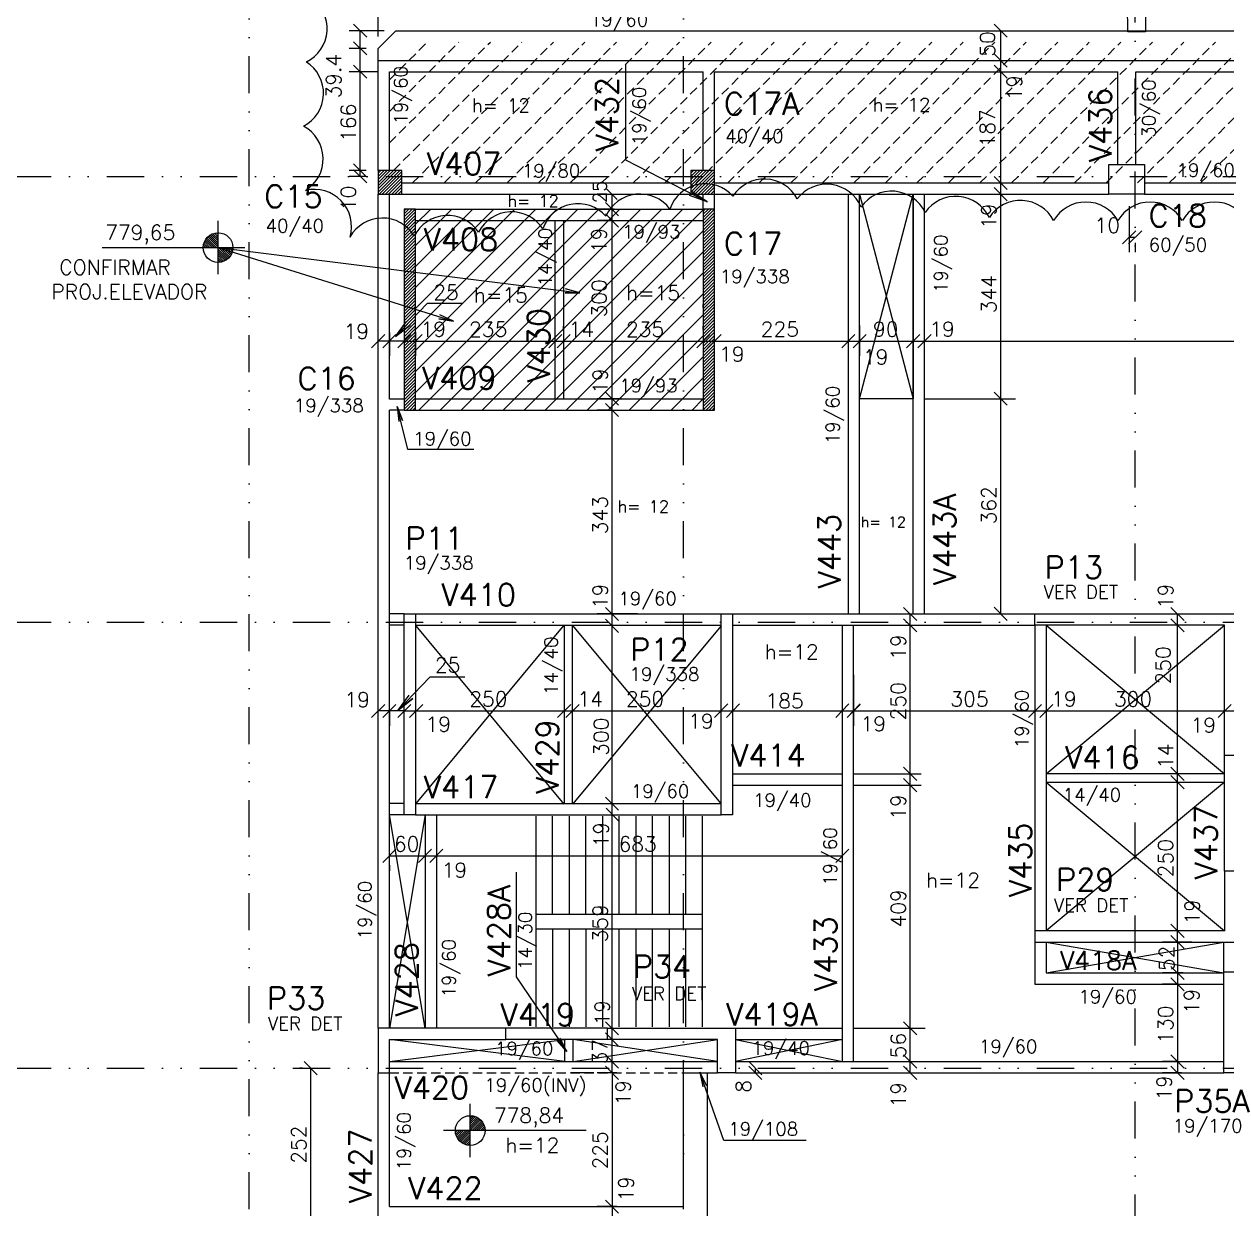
# Model space of a CAD drawing. Extents: x 551983 to 566858, y -277 to 10236.
# Drawn here: x 555352 to 557376, y 4346 to 6339 of the extents above; entities that cross this region are included whole.
import ezdxf

# ---------------------------------------------------------------- set-up
doc = ezdxf.new("R2010")
doc.units = 0
doc.header["$LTSCALE"] = 125
doc.header["$MEASUREMENT"] = 0
doc.linetypes.add('DIVIDE', pattern=[1.25, 0.5, -0.25, 0, -0.25, 0, -0.25])
doc.linetypes.add('HIDDEN2', pattern=[0.1875, 0.125, -0.0625])
doc.layers.get('0').update_dxf_attribs({"linetype": 'CONTINUOUS'})
for name, color, linetype in [('200', 151, 'HIDDEN2'), ('205', 14, 'DIVIDE'), ('210', 11, 'HIDDEN2'), ('216', 7, 'CONTINUOUS'), ('219', 240, 'CONTINUOUS'), ('220', 4, 'CONTINUOUS'), ('230', 3, 'CONTINUOUS'), ('231', 5, 'CONTINUOUS'), ('238', 11, 'CONTINUOUS'), ('250', 5, 'CONTINUOUS')]:
    doc.layers.add(name, color=color, linetype=linetype)
doc.styles.get("Standard").update_dxf_attribs({"font": 'ROMANS.SHX'})

# ---------------------------------------------------------------- blocks, each defined once
blk = doc.blocks.new('_H2')
for p, q in [((-26650.747062, 4686.457713), (-26632.279395, 4704.92538)), ((-26650.747062, 4691.761014), (-26637.582696, 4704.92538)), ((-26650.747062, 4697.064315), (-26642.885997, 4704.92538)), ((-26650.747062, 4702.367616), (-26648.189298, 4704.92538)), ((-26650.747062, 4681.154412), (-26631.747062, 4700.154412)), ((-26650.747062, 4675.851111), (-26631.747062, 4694.851111)), ((-26650.747062, 4670.54781), (-26631.747062, 4689.54781)), ((-26650.747062, 4665.24451), (-26631.747062, 4684.24451)), ((-26650.747062, 4659.941209), (-26631.747062, 4678.941209)), ((-26650.747062, 4654.637908), (-26631.747062, 4673.637908)), ((-26650.747062, 4649.334607), (-26631.747062, 4668.334607)), ((-26650.747062, 4644.031306), (-26631.747062, 4663.031306)), ((-26650.747062, 4638.728005), (-26631.747062, 4657.728005)), ((-26650.747062, 4633.424704), (-26631.747062, 4652.424704)), ((-26650.747062, 4628.121403), (-26631.747062, 4647.121403)), ((-26650.747062, 4622.818103), (-26631.747062, 4641.818103)), ((-26650.747062, 4617.514802), (-26631.747062, 4636.514802)), ((-26650.747062, 4612.211501), (-26631.747062, 4631.211501)), ((-26650.747062, 4606.9082), (-26631.747062, 4625.9082)), ((-26650.747062, 4601.604899), (-26631.747062, 4620.604899)), ((-26650.747062, 4596.301598), (-26631.747062, 4615.301598)), ((-26650.747062, 4590.998297), (-26631.747062, 4609.998297)), ((-26650.747062, 4585.694997), (-26631.747062, 4604.694997)), ((-26650.747062, 4580.391696), (-26631.747062, 4599.391696)), ((-26650.747062, 4575.088395), (-26631.747062, 4594.088395)), ((-26650.747062, 4569.785094), (-26631.747062, 4588.785094)), ((-26650.747062, 4564.481793), (-26631.747062, 4583.481793)), ((-26650.747062, 4559.178492), (-26631.747062, 4578.178492)), ((-26650.747062, 4553.875191), (-26631.747062, 4572.875191)), ((-26650.747062, 4548.571891), (-26631.747062, 4567.571891)), ((-26650.747062, 4543.26859), (-26631.747062, 4562.26859)), ((-26650.747062, 4537.965289), (-26631.747062, 4556.965289)), ((-26650.747062, 4532.661988), (-26631.747062, 4551.661988)), ((-26650.747062, 4527.358687), (-26631.747062, 4546.358687)), ((-26650.747062, 4522.055386), (-26631.747062, 4541.055386)), ((-26650.747062, 4516.752085), (-26631.747062, 4535.752085)), ((-26650.747062, 4511.448785), (-26631.747062, 4530.448785)), ((-26650.747062, 4506.145484), (-26631.747062, 4525.145484)), ((-26650.747062, 4500.842183), (-26631.747062, 4519.842183)), ((-26650.747062, 4495.538882), (-26631.747062, 4514.538882)), ((-26650.747062, 4490.235581), (-26631.747062, 4509.235581)), ((-26650.747062, 4484.93228), (-26631.747062, 4503.93228)), ((-26650.747062, 4479.628979), (-26631.747062, 4498.628979)), ((-26650.747062, 4474.325679), (-26631.747062, 4493.325679)), ((-26650.747062, 4469.022378), (-26631.747062, 4488.022378)), ((-26650.747062, 4463.719077), (-26631.747062, 4482.719077)), ((-26650.747062, 4458.415776), (-26631.747062, 4477.415776)), ((-26650.747062, 4453.112475), (-26631.747062, 4472.112475)), ((-26650.747062, 4447.809174), (-26631.747062, 4466.809174)), ((-26650.747062, 4442.505873), (-26631.747062, 4461.505873)), ((-26650.747062, 4437.202573), (-26631.747062, 4456.202573)), ((-26650.747062, 4431.899272), (-26631.747062, 4450.899272)), ((-26650.747062, 4426.595971), (-26631.747062, 4445.595971)), ((-26650.747062, 4421.29267), (-26631.747062, 4440.29267)), ((-26650.747062, 4415.989369), (-26631.747062, 4434.989369)), ((-26650.747062, 4410.686068), (-26631.747062, 4429.686068)), ((-26650.747062, 4405.382767), (-26631.747062, 4424.382767)), ((-26650.747062, 4400.079467), (-26631.747062, 4419.079467)), ((-26650.747062, 4394.776166), (-26631.747062, 4413.776166)), ((-26650.747062, 4389.472865), (-26631.747062, 4408.472865)), ((-26650.747062, 4384.169564), (-26631.747062, 4403.169564)), ((-26650.747062, 4378.866263), (-26631.747062, 4397.866263)), ((-26650.747062, 4373.562962), (-26631.747062, 4392.562962)), ((-26650.747062, 4368.259661), (-26631.747062, 4387.259661)), ((-26646.778043, 4366.92538), (-26631.747062, 4381.956361)), ((-26641.474742, 4366.92538), (-26631.747062, 4376.65306)), ((-26636.171441, 4366.92538), (-26631.747062, 4371.349759))]:
    blk.add_line(p, q)
blk = doc.blocks.new('_H3')
for p, q in [((-26147.747062, 4690.947432), (-26133.769114, 4704.92538)), ((-26147.747062, 4696.250733), (-26139.072415, 4704.92538)), ((-26147.747062, 4701.554034), (-26144.375716, 4704.92538)), ((-26147.747062, 4685.644131), (-26128.747062, 4704.644131)), ((-26147.747062, 4680.34083), (-26128.747062, 4699.34083)), ((-26147.747062, 4675.03753), (-26128.747062, 4694.03753)), ((-26147.747062, 4669.734229), (-26128.747062, 4688.734229)), ((-26147.747062, 4664.430928), (-26128.747062, 4683.430928)), ((-26147.747062, 4659.127627), (-26128.747062, 4678.127627)), ((-26147.747062, 4653.824326), (-26128.747062, 4672.824326)), ((-26147.747062, 4648.521025), (-26128.747062, 4667.521025)), ((-26147.747062, 4643.217724), (-26128.747062, 4662.217724)), ((-26147.747062, 4637.914424), (-26128.747062, 4656.914424)), ((-26147.747062, 4632.611123), (-26128.747062, 4651.611123)), ((-26147.747062, 4627.307822), (-26128.747062, 4646.307822)), ((-26147.747062, 4622.004521), (-26128.747062, 4641.004521)), ((-26147.747062, 4616.70122), (-26128.747062, 4635.70122)), ((-26147.747062, 4611.397919), (-26128.747062, 4630.397919)), ((-26147.747062, 4606.094618), (-26128.747062, 4625.094618)), ((-26147.747062, 4600.791318), (-26128.747062, 4619.791318)), ((-26147.747062, 4595.488017), (-26128.747062, 4614.488017)), ((-26147.747062, 4590.184716), (-26128.747062, 4609.184716)), ((-26147.747062, 4584.881415), (-26128.747062, 4603.881415)), ((-26147.747062, 4579.578114), (-26128.747062, 4598.578114)), ((-26147.747062, 4574.274813), (-26128.747062, 4593.274813)), ((-26147.747062, 4568.971512), (-26128.747062, 4587.971512)), ((-26147.747062, 4563.668212), (-26128.747062, 4582.668212)), ((-26147.747062, 4558.364911), (-26128.747062, 4577.364911)), ((-26147.747062, 4553.06161), (-26128.747062, 4572.06161)), ((-26147.747062, 4547.758309), (-26128.747062, 4566.758309)), ((-26147.747062, 4542.455008), (-26128.747062, 4561.455008)), ((-26147.747062, 4537.151707), (-26128.747062, 4556.151707)), ((-26147.747062, 4531.848406), (-26128.747062, 4550.848406)), ((-26147.747062, 4526.545106), (-26128.747062, 4545.545106)), ((-26147.747062, 4521.241805), (-26128.747062, 4540.241805)), ((-26147.747062, 4515.938504), (-26128.747062, 4534.938504)), ((-26147.747062, 4510.635203), (-26128.747062, 4529.635203)), ((-26147.747062, 4505.331902), (-26128.747062, 4524.331902)), ((-26147.747062, 4500.028601), (-26128.747062, 4519.028601)), ((-26147.747062, 4494.7253), (-26128.747062, 4513.7253)), ((-26147.747062, 4489.422), (-26128.747062, 4508.422)), ((-26147.747062, 4484.118699), (-26128.747062, 4503.118699)), ((-26147.747062, 4478.815398), (-26128.747062, 4497.815398)), ((-26147.747062, 4473.512097), (-26128.747062, 4492.512097)), ((-26147.747062, 4468.208796), (-26128.747062, 4487.208796)), ((-26147.747062, 4462.905495), (-26128.747062, 4481.905495)), ((-26147.747062, 4457.602194), (-26128.747062, 4476.602194)), ((-26147.747062, 4452.298894), (-26128.747062, 4471.298894)), ((-26147.747062, 4446.995593), (-26128.747062, 4465.995593)), ((-26147.747062, 4441.692292), (-26128.747062, 4460.692292)), ((-26147.747062, 4436.388991), (-26128.747062, 4455.388991)), ((-26147.747062, 4431.08569), (-26128.747062, 4450.08569)), ((-26147.747062, 4425.782389), (-26128.747062, 4444.782389)), ((-26147.747062, 4420.479088), (-26128.747062, 4439.479088)), ((-26147.747062, 4415.175788), (-26128.747062, 4434.175788)), ((-26147.747062, 4409.872487), (-26128.747062, 4428.872487)), ((-26147.747062, 4404.569186), (-26128.747062, 4423.569186)), ((-26147.747062, 4399.265885), (-26128.747062, 4418.265885)), ((-26147.747062, 4393.962584), (-26128.747062, 4412.962584)), ((-26147.747062, 4388.659283), (-26128.747062, 4407.659283)), ((-26147.747062, 4383.355982), (-26128.747062, 4402.355982)), ((-26147.747062, 4378.052682), (-26128.747062, 4397.052682)), ((-26147.747062, 4372.749381), (-26128.747062, 4391.749381)), ((-26147.747062, 4367.44608), (-26128.747062, 4386.44608)), ((-26142.964461, 4366.92538), (-26128.747062, 4381.142779)), ((-26137.66116, 4366.92538), (-26128.747062, 4375.839478)), ((-26132.357859, 4366.92538), (-26128.747062, 4370.536177))]:
    blk.add_line(p, q)
blk = doc.blocks.new('_H4CD6617838-003')
for p, q in [((2005.06606, 3065.726232), (2174.869841, 3235.530013)), ((2005.06606, 3118.759241), (2121.836833, 3235.530013)), ((2005.06606, 3171.792249), (2068.803824, 3235.530013)), ((2011.88285, 3019.510013), (2227.90285, 3235.530013)), ((2043.91593, 2998.510085), (2280.935858, 3235.530013)), ((2096.949153, 2998.510299), (2333.968867, 3235.530013)), ((2149.982376, 2998.510513), (2387.001875, 3235.530013)), ((2203.015599, 2998.510727), (2440.034884, 3235.530013)), ((2256.048821, 2998.510941), (2493.067893, 3235.530013)), ((2309.082044, 2998.511156), (2546.100901, 3235.530013)), ((2362.115267, 2998.51137), (2599.13391, 3235.530013)), ((2415.148489, 2998.511584), (2652.166918, 3235.530013)), ((2468.181712, 2998.511798), (2705.199927, 3235.530013)), ((2521.214935, 2998.512012), (2758.232936, 3235.530013)), ((2574.248158, 2998.512226), (2811.265944, 3235.530013)), ((2627.28138, 2998.51244), (2864.298953, 3235.530013)), ((2680.314603, 2998.512655), (2917.331961, 3235.530013)), ((2733.347826, 2998.512869), (2970.36497, 3235.530013)), ((2786.381048, 2998.513083), (3023.397979, 3235.530013)), ((2839.414271, 2998.513297), (3076.430987, 3235.530013)), ((2892.447494, 2998.513511), (3129.463996, 3235.530013)), ((2945.480717, 2998.513725), (3182.497004, 3235.530013)), ((2998.513939, 2998.513939), (3235.530013, 3235.530013)), ((3051.547162, 2998.514153), (3288.563022, 3235.530013)), ((3104.580385, 2998.514368), (3341.59603, 3235.530013)), ((3157.613607, 2998.514582), (3394.629039, 3235.530013)), ((3210.64683, 2998.514796), (3447.662047, 3235.530013)), ((3263.680053, 2998.51501), (3500.695056, 3235.530013)), ((3316.713276, 2998.515224), (3553.728064, 3235.530013)), ((3369.746498, 2998.515438), (3606.761073, 3235.530013))]:
    blk.add_line(p, q)
blk = doc.blocks.new('_H4CD6617838-010')
for p, q in [((1986.005807, 2983.026369), (2022.489451, 3019.510013)), ((1986.01458, 2988.338443), (2017.186151, 3019.510013)), ((1986.023353, 2993.650516), (2011.88285, 3019.510013)), ((1986.032126, 2998.96259), (2006.579549, 3019.510013)), ((1986.040899, 3004.274664), (2001.276248, 3019.510013)), ((1986.049672, 3009.586738), (1995.972947, 3019.510013)), ((1986.058445, 3014.898812), (1990.669646, 3019.510013)), ((1987.792752, 2979.510013), (2026.06606, 3017.783321)), ((1993.096053, 2979.510013), (2026.06606, 3012.48002)), ((1998.399354, 2979.510013), (2026.06606, 3007.176719)), ((2003.702655, 2979.510013), (2026.06606, 3001.873419)), ((2009.005956, 2979.510013), (2026.06606, 2996.570118)), ((2014.309257, 2979.510013), (2026.06606, 2991.266817)), ((2019.612557, 2979.510013), (2026.06606, 2985.963516)), ((2024.915858, 2979.510013), (2026.06606, 2980.660215))]:
    blk.add_line(p, q)
blk = doc.blocks.new('_HDD2FE1C977-001')
for p, q in [((19, 372.553391), (327.446609, 681)), ((19, 407.90873), (292.09127, 681)), ((19, 443.264069), (256.735931, 681)), ((19, 478.619408), (221.380592, 681)), ((19, 513.974747), (186.025253, 681)), ((19, 549.330086), (150.669914, 681)), ((19, 584.685425), (115.314575, 681)), ((19, 620.040764), (79.959236, 681)), ((19, 655.396103), (44.603897, 681)), ((24.801948, 343), (362.801948, 681)), ((60.157288, 343), (398.157288, 681)), ((95.512627, 343), (433.512627, 681)), ((130.867966, 343), (468.867966, 681)), ((166.223305, 343), (503, 679.776695)), ((201.578644, 343), (503, 644.421356)), ((236.933983, 343), (503, 609.066017)), ((272.289322, 343), (503, 573.710678)), ((307.644661, 343), (503, 538.355339)), ((343, 343), (503, 503)), ((378.355339, 343), (503, 467.644661)), ((413.710678, 343), (503, 432.289322)), ((449.066017, 343), (503, 396.933983)), ((484.421356, 343), (503, 361.578644))]:
    blk.add_line(p, q)

msp = doc.modelspace()

# ---------------------------------------------------------------- linework, layer by layer
at = {"layer": '205'}
for p, q in [((555730.5, 2937.4), (555730.5, 9657.7)), ((556461.5, 2937.4), (556461.5, 9657.7)), ((557221, 2899.9), (557221, 9657.7)), ((552518.7, 6083), (561897.3, 6083)), ((552518.7, 5333), (562550.6, 5333)), ((552518.7, 4583), (562013.8, 4583))]:
    msp.add_line(p, q, dxfattribs=at)
at = {"layer": '210'}
msp.add_line((555966.5, 4575), (556461.5, 4575), dxfattribs=at)
at = {"layer": '216', "linetype": 'Continuous'}
for p, q in [((555928.4, 6317), (555906.3, 6339.1)), ((555977.5, 6328.1), (555977.5, 6328.1)), ((555977.5, 6328.1), (555977.5, 6328.1)), ((555928.4, 6287.3), (555906.3, 6309.4)), ((555928.4, 6287.3), (555906.3, 6309.4)), ((555947.6, 6298.4), (555947.6, 6298.4)), ((555947.6, 6298.4), (555947.6, 6298.4)), ((555947.6, 6298.4), (555947.6, 6298.4)), ((555928.4, 6248), (555906.3, 6270.1)), ((555928.4, 6248), (555906.3, 6270.1)), ((555946.6, 6259), (555946.6, 6259)), ((555966.6, 6259), (555966.6, 6259)), ((555928.4, 6082), (555906.3, 6104.1)), ((555928.4, 6082), (555906.3, 6104.1)), ((555928.4, 6072), (555906.3, 6094.1)), ((555947.6, 6093), (555947.6, 6093)), ((555947.6, 6093), (555947.6, 6093)), ((555947.6, 6083), (555947.6, 6083)), ((556349.9, 6044.2), (556332.2, 6061.8)), ((556355.7, 6053), (556355.7, 6053)), ((556349.9, 6019.2), (556332.2, 6036.8)), ((556354.9, 6028), (556354.9, 6028)), ((556853.6, 5335.9), (556831.5, 5358)), ((556842.6, 5347), (556842.6, 5347)), ((556826.7, 5328), (556826.7, 5328)), ((556853.6, 5316.9), (556831.5, 5339)), ((556853.6, 5316.9), (556831.5, 5339)), ((556842.6, 5328), (556842.6, 5328)), ((556853.6, 5066.9), (556831.5, 5089)), ((556853.6, 5066.9), (556831.5, 5089)), ((556728.5, 5078), (556728.5, 5078)), ((556748.5, 5078), (556748.5, 5078)), ((556853.6, 5047.9), (556831.5, 5070)), ((556853.6, 5047.9), (556831.5, 5070)), ((556728.5, 5059), (556728.5, 5059)), ((556772.6, 5059), (556772.6, 5059)), ((556853.6, 4638.9), (556831.5, 4661)), ((556853.6, 4638.9), (556831.5, 4661)), ((556728.5, 4650), (556728.5, 4650)), ((556728.5, 4650), (556728.5, 4650)), ((556853.6, 4582.9), (556831.5, 4605)), ((556853.6, 4582.9), (556831.5, 4605)), ((556842.6, 4594), (556842.6, 4594)), ((556842.6, 4594), (556842.6, 4594)), ((556853.6, 4563.9), (556831.5, 4586)), ((556842.6, 4575), (556842.6, 4575))]:
    msp.add_line(p, q, dxfattribs=at)
at = {"layer": '216'}
for p, q in [((557006, 6317), (556983.9, 6339.1)), ((557006, 6267), (556983.9, 6289.1)), ((557006, 6248), (556983.9, 6270.1)), ((557006, 6061), (556983.9, 6083.1)), ((557006, 6061), (556983.9, 6083.1)), ((557006, 6042), (556983.9, 6064.1)), ((556352.1, 6016.9), (556330, 6039)), ((556352.1, 6016.9), (556330, 6039)), ((556352.1, 6016.9), (556330, 6039)), ((556352.1, 5997.9), (556330, 6020)), ((556352.1, 5997.9), (556330, 6020)), ((557200, 5969.6), (557222.1, 5991.7)), ((557210, 5969.6), (557232.1, 5991.7)), ((555936.5, 5794.9), (555958.6, 5817)), ((555958.6, 5817), (555936.5, 5794.9)), ((555977.6, 5817), (555955.5, 5794.9)), ((555977.6, 5817), (555955.5, 5794.9)), ((555980.5, 5794.9), (556002.6, 5817)), ((555980.5, 5794.9), (556002.6, 5817)), ((556002.6, 5817), (555980.5, 5794.9)), ((555999.5, 5794.9), (556021.6, 5817)), ((555999.5, 5794.9), (556021.6, 5817)), ((556234.5, 5794.9), (556256.6, 5817)), ((556234.5, 5794.9), (556256.6, 5817)), ((556248.5, 5794.9), (556270.6, 5817)), ((556248.5, 5794.9), (556270.6, 5817)), ((556483.5, 5794.9), (556505.6, 5817)), ((556483.5, 5794.9), (556505.6, 5817)), ((556502.5, 5794.9), (556524.6, 5817)), ((556502.5, 5794.9), (556524.6, 5817)), ((556502.5, 5794.9), (556524.6, 5817)), ((556727.6, 5794.9), (556749.7, 5817)), ((556727.6, 5794.9), (556749.7, 5817)), ((556746.6, 5794.9), (556768.7, 5817)), ((556746.6, 5794.9), (556768.7, 5817)), ((556836.6, 5794.9), (556858.7, 5817)), ((556836.6, 5794.9), (556858.7, 5817)), ((556855.6, 5794.9), (556877.7, 5817)), ((556855.6, 5794.9), (556877.7, 5817)), ((556855.6, 5794.8), (556877.7, 5816.9)), ((556352.1, 5697.9), (556330, 5720)), ((556352.1, 5697.9), (556330, 5720)), ((557006, 5698), (556983.9, 5720.1)), ((557006, 5698), (556983.9, 5720.1)), ((556352.1, 5678.9), (556330, 5701)), ((556352.1, 5678.9), (556330, 5701)), ((556352.1, 5335.9), (556330, 5358)), ((556352.1, 5335.9), (556330, 5358)), ((556352.1, 5335.9), (556330, 5358)), ((556352.1, 5335.9), (556330, 5358)), ((557006, 5336), (556983.9, 5358.1)), ((557303.4, 5335.9), (557281.3, 5358)), ((557303.4, 5335.9), (557281.3, 5358)), ((556352.1, 5315.9), (556330, 5338)), ((556352.1, 5315.9), (556330, 5338)), ((557303.4, 5316.9), (557281.3, 5339)), ((557303.4, 5316.9), (557281.3, 5339)), ((555958.6, 5194.9), (555936.5, 5172.8)), ((555977.6, 5194.9), (555955.5, 5172.8)), ((555977.6, 5194.9), (555955.5, 5172.8)), ((555980.5, 5172.8), (556002.6, 5194.9)), ((555980.5, 5172.8), (556002.6, 5194.9)), ((556002.6, 5194.9), (555980.5, 5172.8)), ((556000.5, 5172.8), (556022.6, 5194.9)), ((556000.5, 5172.8), (556022.6, 5194.9)), ((556249.5, 5172.8), (556271.6, 5194.9)), ((556249.5, 5172.8), (556271.6, 5194.9)), ((556263.5, 5172.8), (556285.6, 5194.9)), ((556263.5, 5172.8), (556285.6, 5194.9)), ((556513.5, 5172.8), (556535.6, 5195.9)), ((556513.5, 5172.8), (556535.6, 5195.9)), ((556533.5, 5172.8), (556555.6, 5195.9)), ((556533.5, 5172.8), (556555.6, 5195.9)), ((556717.5, 5172.8), (556739.6, 5195.9)), ((556717.5, 5172.8), (556739.6, 5195.9)), ((556736.5, 5172.8), (556758.6, 5195.9)), ((556736.5, 5172.8), (556758.6, 5195.9)), ((556736.5, 5172.8), (556758.6, 5194.9)), ((557041.5, 5172.8), (557063.6, 5194.9)), ((557041.5, 5172.8), (557063.6, 5194.9)), ((557041.5, 5172.8), (557063.6, 5194.9)), ((557060.5, 5172.8), (557082.6, 5194.9)), ((557060.5, 5172.8), (557082.6, 5194.9)), ((557360.5, 5172.8), (557382.6, 5194.9)), ((557360.5, 5172.8), (557382.6, 5194.9)), ((557303.4, 5066.9), (557281.3, 5089)), ((557303.4, 5066.9), (557281.3, 5089)), ((557303.4, 5052.9), (557281.3, 5075)), ((557303.4, 5052.9), (557281.3, 5075)), ((556352.1, 5016.9), (556330, 5039)), ((556352.1, 5016.9), (556330, 5039)), ((556353.1, 4997.9), (556331, 5020)), ((556353.1, 4997.9), (556331, 5020)), ((555955.5, 4928.9), (555977.6, 4951)), ((556015.5, 4928.9), (556037.6, 4951)), ((556015.5, 4928.9), (556037.6, 4951)), ((556034.5, 4928.9), (556056.6, 4951)), ((556034.5, 4928.9), (556056.6, 4951)), ((556717.5, 4928.9), (556739.6, 4951)), ((557303.4, 4802.9), (557281.3, 4825)), ((557303.4, 4802.9), (557281.3, 4825)), ((557303.4, 4783.9), (557281.3, 4806)), ((557303.4, 4783.9), (557281.3, 4806)), ((557281.3, 4806), (557303.4, 4783.9)), ((557281.3, 4806), (557303.4, 4783.9)), ((557281.3, 4754), (557303.4, 4731.9)), ((557281.3, 4754), (557303.4, 4731.9)), ((557281.3, 4735), (557303.4, 4712.9)), ((557281.3, 4735), (557303.4, 4712.9)), ((556352.1, 4638.9), (556330, 4661)), ((556352.1, 4638.9), (556330, 4661)), ((556352.1, 4619.9), (556330, 4642)), ((556352.1, 4619.9), (556330, 4642)), ((555845.2, 4571.9), (555823.1, 4594)), ((556352.1, 4582.9), (556330, 4605)), ((556352.1, 4582.9), (556330, 4605)), ((556571.1, 4594), (556593.2, 4571.9)), ((557281.3, 4605), (557303.4, 4582.9)), ((557281.3, 4605), (557303.4, 4582.9)), ((556352.1, 4563.9), (556330, 4586)), ((556352.1, 4563.9), (556330, 4586)), ((556330, 4586), (556352.1, 4563.9)), ((556330, 4586), (556352.1, 4563.9)), ((556571.1, 4586), (556593.2, 4563.9)), ((557281.3, 4586), (557303.4, 4563.9)), ((556330, 4361), (556352.1, 4338.9)), ((556330, 4361), (556352.1, 4338.9))]:
    msp.add_line(p, q, dxfattribs=at)
at = {"layer": '216', "linetype": 'Continuous'}
for points in [[(555678.3, 5963.3), (556287.1, 5887.4), (556262.1, 5887.2), (556287.1, 5887.4), (556262.9, 5893.7)], [(555678.3, 5963.3), (556074.2, 5839.3), (556049.5, 5843.6), (556074.2, 5839.3), (556051.5, 5849.9)], [(556108.8, 5623.5), (555997.3, 5623.5), (555979.8, 5695.8), (555988.8, 5672.5), (555979.8, 5695.8), (555982.4, 5670.9)], [(556667.7, 4461), (556528.9, 4461), (556488.7, 4575.9), (556500, 4553.6), (556488.7, 4575.9), (556493.8, 4551.5)]]:
    msp.add_lwpolyline(points, dxfattribs=at)
at = {"layer": '219', "linetype": 'Continuous'}
for centre, start, end in [((555799.4, 6331.8), 296.0073, 56.0073), ((555793.2, 6222.9), 297.4992, 57.4992), ((555792.5, 6112.4), 301.8459, 61.8459), ((556597.3, 6016.2), 27.6291, 147.6291), ((555840.3, 5998.6), 343.6491, 103.6491), ((556388.1, 5990.9), 36.445, 156.445), ((556497.7, 6008.2), 41.5103, 161.5103), ((556702.4, 6007.3), 22.7344, 142.7344), ((556811.3, 5995.7), 25.0911, 145.0911), ((556283.8, 5974.7), 41.2087, 161.2087), ((556919.5, 5987), 25.6748, 145.6748), ((557028.3, 5980.1), 27.1202, 147.1202), ((557138.1, 5977.4), 30, 150), ((557246.3, 5977.4), 30, 150), ((557354.6, 5977.4), 30, 150), ((555954.8, 5950.5), 30.8502, 150.8502), ((556064.5, 5954.8), 33.5996, 153.5996), ((556172.2, 5960.9), 32.8952, 152.8952)]:
    msp.add_arc(centre, 62.5, start, end, dxfattribs=at)
at = {"layer": '220'}
for points in [[(555947.6, 6053), (555987.6, 6053), (555987.6, 6093), (555947.6, 6093), (555947.6, 6053)], [(556473.6, 6053), (556513.6, 6053), (556513.6, 6093), (556473.6, 6093), (556473.6, 6053)], [(557177, 6103), (557237, 6103), (557237, 6053), (557177, 6053), (557177, 6103)], [(555991.5, 5690), (556010.5, 5690), (556010.5, 6028), (555991.5, 6028), (555991.5, 5690)], [(556494.5, 5690), (556513.5, 5690), (556513.5, 6028), (556494.5, 6028), (556494.5, 5690)], [(555991.5, 5347), (556010.5, 5347), (556010.5, 5009), (555991.5, 5009), (555991.5, 5347)], [(556524.5, 5009), (556524.5, 5347), (556543.5, 5347), (556543.5, 5210), (556543.5, 5210), (556543.5, 5009), (556524.5, 5009)], [(557390.5, 5347), (557390.5, 5109), (557371.5, 5109), (557371.5, 5328), (557052.5, 5328), (557052.5, 5347), (557390.5, 5347)], [(557052.5, 4814), (557052.5, 4795), (557390.5, 4795), (557390.5, 4914), (557371.5, 4914), (557371.5, 4814), (557052.5, 4814)], [(557390.5, 4575), (557370.5, 4575), (557370.5, 4745), (557390.5, 4745), (557390.5, 4575)], [(555966.5, 4631), (556162.5, 4631), (556162.5, 4650), (555947.5, 4650), (555947.5, 4575), (555966.5, 4575), (555966.5, 4631)], [(556518.5, 4631), (556333.5, 4631), (556333.5, 4650), (556548.5, 4650), (556548.5, 4575), (556518.5, 4575), (556518.5, 4631)]]:
    msp.add_lwpolyline(points, dxfattribs=at)
at = {"layer": '230'}
msp.add_lwpolyline([(557208.4, 6371), (557238.4, 6371.2), (557238.7, 6326.2), (557208.7, 6326), (557208.4, 6371)], dxfattribs=at)
at = {"layer": '231'}
for p, q in [((556213, 5006.5), (556213, 4652.5)), ((556241, 4841.5), (556241, 5006.5)), ((556269, 5006.5), (556269, 4841.5)), ((556297, 4841.5), (556297, 5006.5)), ((556325, 5006.5), (556325, 4841.5)), ((556353, 4841.5), (556353, 5006.5)), ((556381, 5006.5), (556381, 4841.5)), ((556409, 4841.5), (556409, 5006.5)), ((556437, 5006.5), (556437, 4841.5)), ((556465, 4841.5), (556465, 5006.5)), ((556493, 4652.5), (556493, 5006.5)), ((556493, 4841.5), (556213, 4841.5)), ((556213, 4817.5), (556493, 4817.5)), ((556241, 4817.5), (556241, 4652.5)), ((556269, 4817.5), (556269, 4652.5)), ((556297, 4817.5), (556297, 4652.5)), ((556325, 4817.5), (556325, 4817.5)), ((556325, 4817.5), (556325, 4652.5)), ((556353, 4652.5), (556353, 4817.5)), ((556381, 4817.5), (556381, 4652.5)), ((556409, 4652.5), (556409, 4817.5)), ((556437, 4817.5), (556437, 4652.5)), ((556465, 4652.5), (556465, 4817.5))]:
    msp.add_line(p, q, dxfattribs=at)
at = {"layer": '238'}
for p, q in [((555947.6, 6298.4), (555977.5, 6328.1)), ((555977.5, 6328.1), (561741.1, 6328.1)), ((555947.6, 6093), (555947.6, 6298.4)), ((555947.6, 6278.1), (561741.1, 6278.1)), ((555966.6, 6093), (555966.6, 6259)), ((555966.6, 6259), (556494.6, 6259)), ((556494.6, 6093), (556494.6, 6259)), ((556513.6, 6259), (557192, 6259)), ((556513.6, 6093), (556513.6, 6259)), ((557192, 6103), (557192, 6259)), ((557222, 6103), (557222, 6259)), ((557222, 6259), (557956.1, 6259)), ((555987.6, 6072), (556473.6, 6072)), ((556513.6, 6072), (557177, 6072)), ((557237, 6072), (557462, 6072)), ((555947.5, 4650), (555947.5, 6053)), ((555966.5, 5708.2), (555966.5, 6053)), ((555987.6, 6053), (556473.6, 6053)), ((556494.5, 6028), (556494.5, 6053)), ((556513.5, 6028), (556513.5, 6053)), ((556513.6, 6053), (557177, 6053)), ((556738.6, 5347), (556738.6, 6053)), ((556757.6, 5347), (556757.6, 6053)), ((556847.6, 5347), (556847.6, 6053)), ((556866.6, 5347), (556866.6, 6053)), ((557237, 6053), (557462, 6053)), ((556010.5, 6028), (556494.5, 6028)), ((555678.3, 5918.3), (555678.3, 6008.3)), ((556010.5, 6009), (556494.5, 6009)), ((556245.5, 5708), (556245.5, 6009)), ((556259.5, 6009), (556259.5, 5708)), ((555654.4, 5970.1), (555661.2, 5963.3)), ((555655.4, 5972.7), (555664.7, 5963.3)), ((555656.4, 5975.2), (555668.3, 5963.3)), ((555657.8, 5977.3), (555671.8, 5963.3)), ((555659.3, 5979.3), (555675.3, 5963.3)), ((555661, 5981.2), (555678.3, 5963.8)), ((555662.9, 5982.8), (555678.3, 5967.4)), ((555664.9, 5984.4), (555678.3, 5970.9)), ((555667.3, 5985.5), (555678.3, 5974.5)), ((555669.7, 5986.6), (555678.3, 5978)), ((555672.4, 5987.4), (555678.3, 5981.5)), ((555675.4, 5988), (555678.3, 5985.1)), ((555678.3, 5988.6), (555678.8, 5988.1)), ((555483.3, 5963.3), (555723.3, 5963.3)), ((555653.4, 5964), (555654.1, 5963.3)), ((555653.8, 5967.2), (555657.7, 5963.3)), ((555678.3, 5960.3), (555694.4, 5944.2)), ((555678.3, 5956.8), (555692.3, 5942.8)), ((555678.3, 5953.2), (555690.1, 5941.4)), ((555678.3, 5949.7), (555687.7, 5940.3)), ((555678.9, 5963.3), (555696.1, 5946)), ((555682.4, 5963.3), (555697.8, 5947.9)), ((555685.9, 5963.3), (555699.3, 5950)), ((555689.5, 5963.3), (555700.5, 5952.2)), ((555693, 5963.3), (555701.7, 5954.6)), ((555696.5, 5963.3), (555702.4, 5957.4)), ((555700.1, 5963.3), (555703.1, 5960.3)), ((555678.3, 5946.2), (555685.1, 5939.4)), ((555678.3, 5942.6), (555682.3, 5938.7)), ((555678.3, 5939.1), (555678.9, 5938.5)), ((555991.5, 5708.5), (555966.5, 5708.5)), ((556010.5, 5709), (556497.5, 5709)), ((555991.5, 5690), (555966.5, 5690)), ((555966.5, 4650), (555966.5, 5690)), ((556010.5, 5690), (556497.5, 5690)), ((555991.5, 5347), (555966.5, 5347)), ((556010.5, 5347), (556524.5, 5347)), ((556524.5, 5347), (557052.5, 5347)), ((555991.5, 5328), (555966.5, 5328)), ((556010.5, 5328), (556524.5, 5328)), ((556260.5, 5328), (556260.5, 5027)), ((556274.5, 5027), (556274.5, 5328)), ((556543.5, 5328), (557052.5, 5328)), ((556728.5, 4624.7), (556728.5, 5328)), ((556747.5, 4594), (556747.5, 5328)), ((557052.5, 5328), (557052.5, 4814)), ((557071.5, 5328), (557071.5, 4814)), ((557371.5, 4914), (557371.5, 5109)), ((556543.5, 5078), (556728.5, 5078)), ((557371.5, 5078), (557071.5, 5078)), ((557071.5, 5064), (557371.5, 5064)), ((556543.5, 5059), (556728.5, 5059)), ((555991.5, 5028), (555966.5, 5028)), ((556010.5, 5028), (556524.5, 5028)), ((556499.5, 5028), (556524.5, 5028)), ((555991.5, 5009), (555966.5, 5009)), ((556010.5, 5009), (556524.5, 5009)), ((556026.5, 5009), (556026.5, 4650)), ((556045.5, 5009), (556045.5, 4650)), ((557052.5, 4795), (557052.5, 4724)), ((557071.5, 4795), (557071.5, 4743)), ((557370.5, 4743), (557370.5, 4795)), ((557071.5, 4743), (557370.5, 4743)), ((557052.5, 4724), (557370.5, 4724)), ((556333.5, 4650), (556162.5, 4650)), ((556548.5, 4650), (556728.5, 4650)), ((556333.5, 4631), (556162.5, 4631)), ((556261.5, 4594), (556261.5, 4631)), ((556275.5, 4594), (556275.5, 4631)), ((556548.5, 4631), (556728.5, 4631)), ((556728.5, 4594), (556728.5, 4631)), ((555966.5, 4594), (556518.5, 4594)), ((556461.5, 4575), (556461.5, 4594)), ((556548.5, 4594), (557370.5, 4594)), ((555947.5, 4331), (555947.5, 4575)), ((555966.5, 4350), (555966.5, 4575)), ((556461.5, 4575), (556518.5, 4575)), ((556461.5, 4350), (556461.5, 4575)), ((556501.5, 4089), (556501.5, 4575)), ((556548.5, 4575), (557370.5, 4575)), ((556102.5, 4432.9), (556102.5, 4522.9)), ((556102.1, 4502.7), (556102.5, 4503.2)), ((556102.5, 4499.7), (556105.5, 4502.6)), ((556102.5, 4496.1), (556108.4, 4502)), ((556102.5, 4492.6), (556111.2, 4501.3)), ((556102.5, 4489.1), (556113.6, 4500.1)), ((556102.5, 4485.5), (556116, 4499)), ((556102.5, 4482), (556117.9, 4497.4)), ((556102.5, 4478.5), (556119.8, 4495.8)), ((556105.5, 4477.9), (556121.5, 4493.9)), ((556297.5, 4477.9), (556057.5, 4477.9)), ((556077.7, 4474.9), (556080.8, 4477.9)), ((556078.4, 4472), (556084.3, 4477.9)), ((556079.1, 4469.2), (556087.8, 4477.9)), ((556080.3, 4466.9), (556091.4, 4477.9)), ((556081.6, 4464.6), (556094.9, 4477.9)), ((556083, 4462.5), (556098.4, 4477.9)), ((556084.7, 4460.7), (556102, 4477.9)), ((556086.4, 4458.8), (556102.5, 4474.9)), ((556109, 4477.9), (556123, 4491.9)), ((556112.6, 4477.9), (556124.5, 4489.8)), ((556116.1, 4477.9), (556125.5, 4487.3)), ((556119.7, 4477.9), (556126.5, 4484.8)), ((556123.2, 4477.9), (556127, 4481.8)), ((556126.7, 4477.9), (556127.4, 4478.6)), ((556088.5, 4457.4), (556102.5, 4471.4)), ((556090.7, 4456), (556102.5, 4467.9)), ((556093.1, 4454.9), (556102.5, 4464.3)), ((556095.8, 4454), (556102.5, 4460.8)), ((556098.6, 4453.3), (556102.5, 4457.3)), ((556101.9, 4453.1), (556102.5, 4453.7)), ((555966.5, 4350), (556461.5, 4350))]:
    msp.add_line(p, q, dxfattribs=at)
msp.add_lwpolyline([(556757.6, 6053), (556847.6, 6053), (556847.6, 5709), (556757.6, 5709), (556757.6, 6053)], dxfattribs=at)
for centre in [(555678.3, 5963.3), (556102.5, 4477.9)]:
    msp.add_circle(centre, 25, dxfattribs=at)
at = {"layer": '250', "linetype": 'Continuous'}
for p, q in [((555947.6, 6318.4), (555947.6, 6433.6)), ((555957.5, 6328.1), (555898.6, 6328.1)), ((555917.4, 6298.4), (555917.4, 6328.1)), ((555927.6, 6298.4), (555898.6, 6298.4)), ((555927.6, 6298.4), (555898.6, 6298.4)), ((555917.4, 6259), (555917.4, 6298.4)), ((555946.6, 6259), (555898.6, 6259)), ((555926.6, 6259), (555898.6, 6259)), ((555917.4, 6093), (555917.4, 6259)), ((555927.6, 6093), (555898.6, 6093)), ((555927.6, 6093), (555898.6, 6093)), ((555917.4, 6083), (555917.4, 6093)), ((555927.6, 6083), (555898.6, 6083)), ((556330.7, 6053), (556316.1, 6053)), ((556341.1, 6028), (556341.1, 6053)), ((556329.9, 6028), (556316.1, 6028)), ((556842.6, 5328), (556842.6, 5347)), ((556842.6, 5078), (556842.6, 5328)), ((556846.7, 5328), (556861.3, 5328)), ((556748.5, 5078), (556861.3, 5078)), ((556768.5, 5078), (556861.3, 5078)), ((556842.6, 5059), (556842.6, 5078)), ((556748.5, 5059), (556861.3, 5059)), ((556792.6, 5059), (556861.3, 5059)), ((556842.6, 4650), (556842.6, 5059)), ((556748.5, 4650), (556861.3, 4650)), ((556748.5, 4650), (556861.3, 4650)), ((556842.6, 4594), (556842.6, 4650)), ((556842.6, 4575), (556842.6, 4594))]:
    msp.add_line(p, q, dxfattribs=at)
at = {"layer": '250'}
for p, q in [((556995, 6259), (556995, 6328)), ((556995, 6072), (556995, 6259)), ((556861.4, 6072), (556861.3, 6072)), ((556995, 6053), (556995, 6072)), ((557014.7, 6072), (557013.7, 6072)), ((556757.6, 6053), (556847.6, 5709)), ((556757.6, 5709), (556847.6, 6053)), ((556995, 5709), (556995, 6053)), ((557211, 6033), (557211, 5955.7)), ((556344.7, 6028), (556316.1, 6028)), ((556341.1, 6009), (556341.1, 6028)), ((556343.6, 6028), (556366.1, 6028)), ((556340.6, 6009), (556316.1, 6009)), ((556341.1, 5709), (556341.1, 6009)), ((557211, 5980.7), (557221, 5980.7)), ((557221, 5971), (557221, 5955.7)), ((556494.5, 5862.3), (556494.5, 5867.6)), ((556259.5, 5823.8), (556259.5, 5830.9)), ((556494.5, 5825.5), (556494.5, 5830.9)), ((556513.5, 5817.3), (556513.5, 5830.9)), ((556513.5, 5771.3), (556513.5, 5830.9)), ((556738.6, 5806.4), (556738.6, 5831)), ((556757.6, 5832.1), (556757.6, 5781)), ((556866.6, 5824.8), (556866.6, 5831)), ((555966.5, 5820.7), (555966.5, 5780.9)), ((555991.5, 5820.7), (555991.5, 5780.9)), ((556010.5, 5821.5), (556010.5, 5780.9)), ((555966.5, 5805.9), (555947.5, 5805.9)), ((555991.5, 5805.9), (555966.5, 5805.9)), ((555991.5, 5805.9), (556010.5, 5805.9)), ((556010.5, 5805.9), (556245.5, 5805.9)), ((556245.5, 5805.9), (556259.5, 5805.9)), ((556245.5, 5789.6), (556245.5, 5780.9)), ((556259.5, 5805.9), (556494.5, 5805.9)), ((556494.5, 5805.9), (556513.5, 5805.9)), ((556513.6, 5806), (556738.6, 5806)), ((556738.6, 5806), (556757.6, 5806)), ((556757.6, 5806), (556847.6, 5806)), ((556847.6, 5806), (556866.6, 5806)), ((556847.6, 5790.6), (556847.6, 5781)), ((556866.6, 5805.9), (561711, 5805.9)), ((556866.6, 5786), (556866.6, 5787.1)), ((556356.9, 5709), (556316.1, 5709)), ((556341.1, 5690), (556341.1, 5709)), ((556867.6, 5709), (557020, 5709)), ((556995, 5347), (556995, 5709)), ((556334.9, 5690), (556316.1, 5690)), ((556341.1, 5347), (556341.1, 5690)), ((556363.1, 5347), (556316.1, 5347)), ((556383.9, 5347), (556316.1, 5347)), ((556341.1, 5327), (556341.1, 5347)), ((557292.3, 5328), (557292.3, 5347)), ((556011.5, 5028), (556260.5, 5328)), ((556260.5, 5027), (556011.5, 5327)), ((556524.5, 5028), (556274.5, 5328)), ((556524.5, 5327), (556274.5, 5027)), ((556341.1, 5028), (556341.1, 5327)), ((557071.5, 5078), (557371.5, 5328)), ((557071.5, 5328), (557371.5, 5078)), ((557292.3, 5078), (557292.3, 5328)), ((556747.5, 5244.4), (556747.5, 5158.9)), ((557052.5, 5236.3), (557052.5, 5158.9)), ((555991.5, 5169.9), (555991.5, 5208.9)), ((555966.5, 5183.9), (555947.5, 5183.9)), ((555966.5, 5184), (555966.5, 5158.9)), ((555991.5, 5183.9), (555966.5, 5183.9)), ((555991.5, 5183.9), (556011.5, 5183.9)), ((556011.5, 5183.9), (556260.5, 5183.9)), ((556260.5, 5183.9), (556274.5, 5183.9)), ((556274.5, 5183.9), (556524.5, 5183.9)), ((556524.5, 5183.9), (556544.5, 5183.9)), ((556544.5, 5183.9), (556727.5, 5183.9)), ((556727.5, 5183.9), (556747.5, 5183.9)), ((556747.5, 5183.9), (557052.5, 5183.9)), ((557052.5, 5183.9), (557071.5, 5183.9)), ((557071.5, 5183.9), (557371.5, 5183.9)), ((557371.5, 5183.9), (557390.5, 5183.9)), ((557371.5, 5064), (557071.5, 4814)), ((557071.5, 5064), (557371.5, 4814)), ((557292.3, 5064), (557292.3, 5078)), ((557292.3, 4814), (557292.3, 5064)), ((556341.1, 5009), (556341.1, 5028)), ((556026.5, 5009), (555966.5, 4650)), ((556026.5, 4650), (555966.5, 5009)), ((556341.1, 4650), (556341.1, 5009)), ((556728.5, 4946.3), (556728.5, 4964.9)), ((555966.5, 4939.9), (556026.5, 4939.9)), ((556026.5, 4939.9), (556045.5, 4939.9)), ((556045.5, 4939.9), (556728.5, 4939.9)), ((555966.5, 4924.3), (555966.5, 4914.9)), ((557292.3, 4795), (557292.3, 4814)), ((557071.5, 4743), (557370.5, 4795)), ((557071.5, 4795), (557370.5, 4743)), ((557316.3, 4795), (557267.3, 4795)), ((557307.9, 4795), (557267.3, 4795)), ((557292.3, 4795), (557292.3, 4743)), ((557302.1, 4743), (557267.3, 4743)), ((557292.3, 4743), (557292.3, 4724)), ((557291.3, 4724), (557267.3, 4724)), ((557292.3, 4724), (557292.3, 4594)), ((556341.1, 4631), (556341.1, 4650)), ((556760, 4650), (556867.6, 4650)), ((556261.5, 4594), (555966.5, 4631)), ((555966.5, 4594), (556261.5, 4631)), ((556275.5, 4594), (556518.5, 4631)), ((556518.5, 4594), (556275.5, 4631)), ((556341.1, 4594), (556341.1, 4631)), ((556728.5, 4631), (556548.5, 4594)), ((556548.5, 4631), (556728.5, 4594)), ((556341.1, 4575), (556341.1, 4594)), ((557290.9, 4594), (557267.3, 4594)), ((557292.3, 4594), (557292.3, 4575)), ((555820.3, 4583), (555815.4, 4583)), ((555834.1, 4331), (555834.1, 4583)), ((556310.3, 4575), (556271.1, 4575)), ((556349.4, 4575), (556316.1, 4575)), ((556341.1, 4575), (556341.1, 4350)), ((556568.5, 4575), (556867.6, 4575)), ((556582.1, 4583), (556582.1, 4575)), ((557299.2, 4575), (557267.3, 4575)), ((556348.9, 4350), (556316.1, 4350)), ((556341.1, 4350), (556341.1, 4331))]:
    msp.add_line(p, q, dxfattribs=at)
for points in [[(556363.9, 6271.5), (556363.9, 6111.1), (556501, 6040.1), (556475.4, 6057.9), (556501, 6040.1), (556471.6, 6050.7)], [(556089, 5869.1), (556030.3, 5869.1), (555977, 5813.5), (556001.4, 5833), (555977, 5813.5), (555995.5, 5838.7)], [(556093.5, 5240.7), (556034.8, 5240.7), (555981.5, 5185), (556005.8, 5204.6), (555981.5, 5185), (555999.9, 5210.2)]]:
    msp.add_lwpolyline(points, dxfattribs=at)
at = {"layer": '250', "linetype": 'Continuous'}
msp.add_lwpolyline([(556179.9, 4912.3), (556179.9, 4736.4), (556265.2, 4610.9), (556248.6, 4629.5), (556265.2, 4610.9), (556254, 4633.2)], dxfattribs=at)

# ---------------------------------------------------------------- block references
at = {"layer": '200'}
msp.add_blockref('_H4CD6617838-003', (553961.5, 3073.5), dxfattribs=at)
at = {"layer": '250'}
for name, p in [('_H4CD6617838-010', (553961.5, 3073.5)), ('_H4CD6617838-010', (554487.5, 3073.5)), ('_H2', (582642.3, 1323.1)), ('_HDD2FE1C977-001', (555991.5, 5347)), ('_H3', (582642.3, 1323.1))]:
    msp.add_blockref(name, p, dxfattribs=at)

# ---------------------------------------------------------------- texts
at = {"layer": '216'}
for s, height, p in [('19/60', 22.5, (556303.5, 6335.4)), ('h= 12', 22.5, (556105.4, 6191.3)), ('h= 12', 22.5, (556779.4, 6192.3)), ('40/40', 22.5, (556531.4, 6139.5)), ('19/80', 22.5, (556189.4, 6081.2)), ('19/60', 22.5, (557290.7, 6082.3)), ('h= 12', 20, (556165, 6031.6)), ('40/40', 22.5, (555758.2, 5988.7)), ('10', 25, (557152.7, 5988.2)), ('779,65', 25, (555488.4, 5976.3)), ('19/93', 22.5, (556357.9, 5978.6)), ('60/50', 22.5, (557243.9, 5956.8)), ('CONFIRMAR', 25, (555411.3, 5917.6)), ('19/338', 22.5, (556522.5, 5903.5)), ('PROJ.ELEVADOR', 25, (555397.9, 5876.5)), ('25', 25, (556040.2, 5875.4)), ('h=15', 25, (556108.4, 5870.9)), ('h=15', 25, (556364.4, 5874.7)), ('19', 25, (555889.6, 5809.9)), ('19', 25, (556018.9, 5813.4)), ('235', 25, (556100.5, 5813.4)), ('14', 25, (556267.9, 5813.4)), ('235', 25, (556364.5, 5813.4)), ('225', 25, (556591.2, 5813.5)), ('90', 25, (556780.2, 5813.5)), ('19', 25, (556874.9, 5813.5)), ('19', 25, (556521.1, 5771.4)), ('19', 25, (556763.2, 5766.8)), ('19/93', 22.5, (556353.2, 5719.8)), ('19/338', 22.5, (555805.8, 5686.3)), ('19/60', 22.5, (556006.5, 5630.5)), ('h= 12', 20, (556350.4, 5517.8)), ('h= 12', 17.5, (556759.6, 5493)), ('19/338', 22.5, (555990.7, 5421.5)), ('19/60', 22.5, (556351.6, 5361.7)), ('VER DET', 22.5, (557066.9, 5372.7)), ('h=12', 25, (556597.7, 5270.8)), ('25', 25, (556043, 5248.5)), ('19/338', 22.5, (556370.5, 5234.4)), ('19', 25, (555890.8, 5190.3)), ('250', 25, (556101, 5191.4)), ('14', 25, (556282.9, 5191.4)), ('250', 25, (556364.5, 5191.4)), ('185', 25, (556599.1, 5188.3)), ('305', 25, (556910.3, 5191.4)), ('19', 25, (557079.9, 5191.4)), ('300', 25, (557185.5, 5191.4)), ('19', 25, (556027.1, 5148.9)), ('19', 25, (556469.2, 5154.1)), ('19', 25, (556759.1, 5149.5)), ('19', 25, (557314.3, 5147.3)), ('19/60', 22.5, (556372.8, 5037.5)), ('19/40', 22.5, (556578.3, 5022.4)), ('14/40', 22.5, (557099.1, 5031.4)), ('60', 25, (555974, 4947.4)), ('683', 25, (556352, 4947.4)), ('19', 25, (556054.5, 4903.5)), ('h=12', 25, (556868.9, 4886.6)), ('VER DET', 22.5, (557084.2, 4845.6)), ('VER DET', 22.5, (556374.3, 4697.1)), ('19/60', 22.5, (557125.6, 4691.8)), ('VER DET', 22.5, (555761.9, 4646.5)), ('19/60', 22.5, (556958.3, 4608.2)), ('19/60', 22.5, (556144.1, 4604.5)), ('19/40', 22.5, (556575.7, 4605.4)), ('19/60(INV)', 22.5, (556126.2, 4543.1)), ('778,84', 25, (556142.4, 4490.9)), ('19/108', 22.5, (556536.6, 4469.3)), ('19/170', 22.5, (557284.2, 4474.7)), ('h=12', 25, (556161.5, 4440.8))]:
    msp.add_text(s, height=height, dxfattribs=at).set_placement(p)
for s, height, p in [('50', 25, (556985.1, 6284.5)), ('19/60', 22.5, (555996.8, 6170.4)), ('19', 25, (557030.4, 6210.7)), ('30/60', 22.5, (557255.2, 6148)), ('19/60', 22.5, (556398.2, 6135.4)), ('187', 25, (556985, 6131.8)), ('19', 25, (556987.5, 5994.7)), ('14/40', 22.5, (556239.9, 5898)), ('19', 25, (556331.7, 5954.1)), ('19/60', 22.5, (556905.4, 5886.8)), ('344', 25, (556987.5, 5852.7)), ('300', 25, (556331.9, 5845.7)), ('19', 25, (556333.6, 5717.3)), ('19/60', 22.5, (556723.5, 5632.5)), ('362', 25, (556987.5, 5497.6)), ('343', 25, (556333.6, 5481)), ('19', 25, (556333.6, 5355.3)), ('19', 25, (557284.8, 5355.3)), ('14/40', 22.5, (556249.7, 5210.6)), ('250', 25, (557280.8, 5228.2)), ('19/60', 22.5, (557041.7, 5121)), ('300', 25, (556335.2, 5108.2)), ('14', 25, (557284.8, 5086.3)), ('19', 25, (556335, 4954.3)), ('19/60', 22.5, (556719.1, 4889.7)), ('250', 25, (557284.8, 4904)), ('19/60', 22.5, (555936.6, 4799.5)), ('19', 25, (557329.4, 4824.3)), ('14/30', 22.5, (556206.3, 4747.8)), ('359', 25, (556333.6, 4794.5)), ('19/60', 22.5, (556077.8, 4701.8)), ('52', 25, (557286.7, 4746.2)), ('19', 25, (557328.7, 4673.9)), ('19', 25, (556337, 4654.7)), ('130', 25, (557284.8, 4624)), ('37', 25, (556333, 4589.1)), ('19', 25, (556372.4, 4520.1)), ('8', 25, (556574.6, 4541.7)), ('19', 25, (557282.4, 4528.2)), ('19/60', 22.5, (556002.3, 4410.8)), ('252', 25, (555826.6, 4422)), ('225', 25, (556333.6, 4412.5)), ('19', 25, (556377.1, 4358.3))]:
    msp.add_text(s, height=height, rotation=90, dxfattribs=at).set_placement(p)
at = {"layer": '216', "linetype": 'Continuous'}
for s, height, p in [('39.4', 25, (555885.2, 6214.2)), ('166', 25, (555909.9, 6141)), ('25', 22.5, (556331.8, 6037.7)), ('10', 25, (555909.9, 6024.7)), ('19', 25, (556835.1, 5269.7)), ('250', 25, (556835.1, 5168)), ('19', 25, (556835.1, 5000.7)), ('409', 25, (556835.1, 4819.5)), ('56', 25, (556835.1, 4599.5)), ('19', 25, (556835.1, 4516.7))]:
    msp.add_text(s, height=height, rotation=90, dxfattribs=at).set_placement(p)
at = {"layer": '220'}
for s, p in [('V432', (556351.3, 6124.9)), ('V436', (557181.5, 6106.9)), ('V430', (556236.4, 5736.3)), ('V443A', (556919.2, 5395.2)), ('V443', (556725.2, 5390)), ('V429', (556251.2, 5044.2)), ('V437', (557359, 4900.3)), ('V435', (557046.9, 4870.7)), ('V428A', (556169.7, 4736.9)), ('V433', (556719, 4712.7)), ('V428', (556014.5, 4669.6)), ('V427', (555936.5, 4355.9))]:
    msp.add_text(s, height=37.5, rotation=90, dxfattribs=at).set_placement(p)
for s, height, p in [('C17A', 37.5, (556529.3, 6186.4)), ('V407', 37.5, (556029.8, 6085.8)), ('C15', 37.5, (555756.2, 6030.7)), ('C18', 37.5, (557243.9, 5998.2)), ('V408', 37.5, (556024.3, 5958.4)), ('C17', 37.5, (556529.3, 5951.2)), ('C16', 37.5, (555811.9, 5724.3)), ('V409', 37.5, (556021.5, 5725)), ('P11', 37.5, (555993.6, 5455.4)), ('P13', 37.5, (557068.9, 5406.7)), ('V410', 37.5, (556054, 5360.4)), ('P12', 37.5, (556371.9, 5268.4)), ('V414', 37.5, (556541.4, 5090.3)), ('V416', 37.5, (557103.4, 5086.8)), ('V417', 37.5, (556024.6, 5037.2)), ('P29', 37.5, (557088.2, 4881.4)), ('V418A', 31.25, (557094.5, 4748.4)), ('P34', 37.5, (556376.2, 4734.9)), ('P33', 37.5, (555760.7, 4681.8)), ('V419', 37.5, (556153.7, 4654)), ('V419A', 37.5, (556533, 4654.6)), ('V420', 37.5, (555975.3, 4531.4)), ('P35A', 37.5, (557287, 4508.7)), ('V422', 37.5, (555998.1, 4362.2))]:
    msp.add_text(s, height=height, dxfattribs=at).set_placement(p)

doc.saveas('drawing.dxf')
